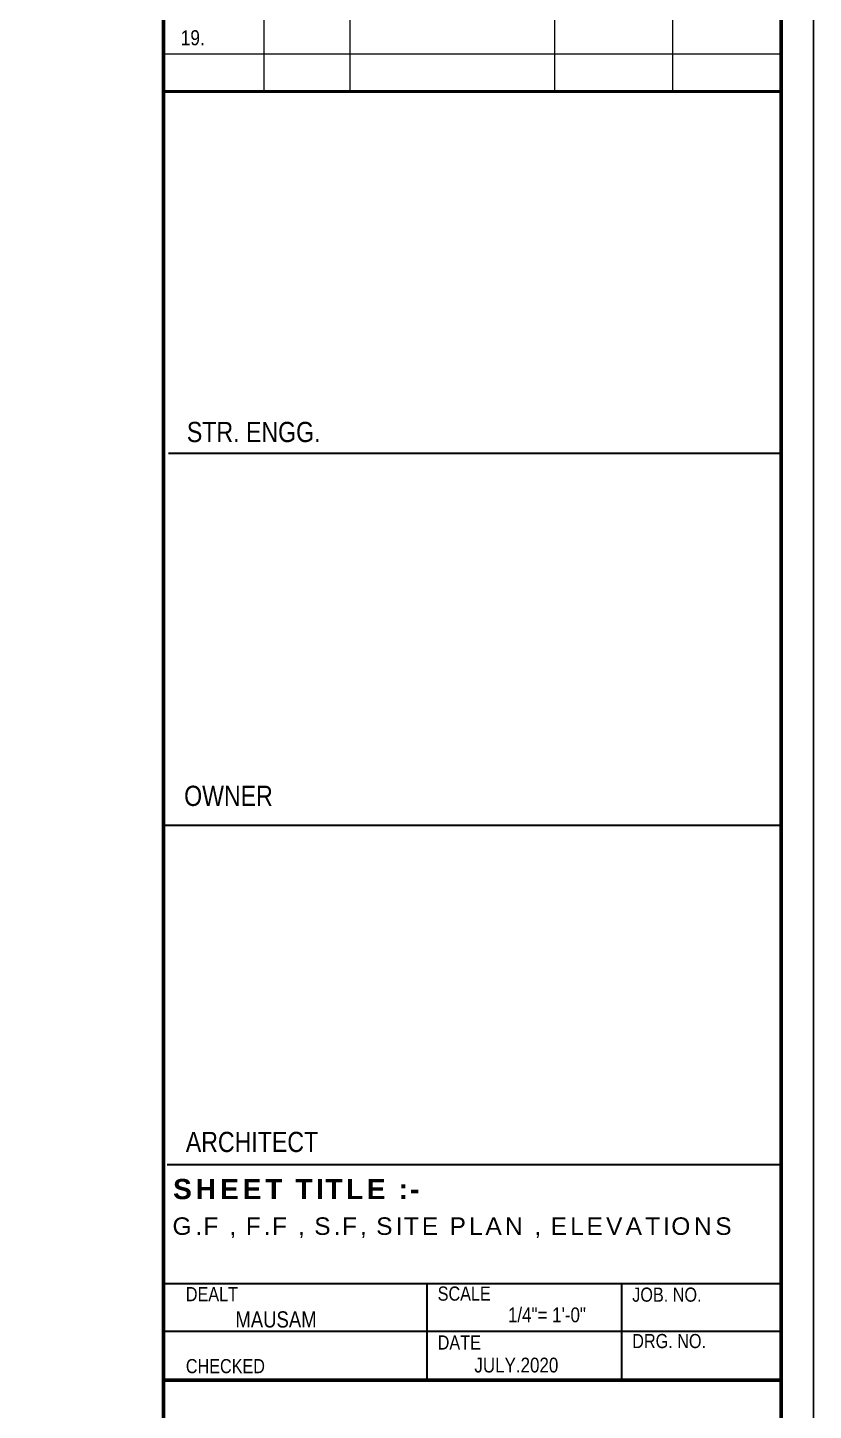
# Model space of a CAD drawing. Header units: feet. Extents: x 12125 to 16886, y -11859 to -10215.
# Drawn here: x 14681 to 14973, y -11391 to -10877 of the extents above; entities that cross this region are included whole.
import ezdxf

# ---------------------------------------------------------------- set-up
doc = ezdxf.new("R2010")
doc.units = ezdxf.units.FT
doc.header["$MEASUREMENT"] = 0
doc.layers.get('0').update_dxf_attribs({"lineweight": 30})
for name, color, linetype, lineweight in [('JOINERY TEXT', 193, 'Continuous', 0), ('TEXT', 7, 'Continuous', 30), ('WALL', 10, 'Continuous', 30)]:
    doc.layers.add(name, color=color, linetype=linetype, lineweight=lineweight)
doc.styles.get("Standard").update_dxf_attribs({"font": 'ARIALN.TTF'})
doc.styles.add('style1', font='swissel.ttf')

msp = doc.modelspace()

# ---------------------------------------------------------------- linework, layer by layer
at = {"color": 3}
msp.add_line((14972.942, -10214.819, -0.904), (14972.942, -11661.078, -0.904), dxfattribs=at)
at = {"color": 3, "elevation": -0.904}
msp.add_lwpolyline([(13212.429, -10214.819), (14972.942, -10214.819), (14972.942, -11661.078), (13212.429, -11661.078)], close=True, dxfattribs=at)
at = {"layer": 'JOINERY TEXT'}
for p, q in [((14768.884, -10603.344, -0.904), (14768.884, -10901.026, -0.904)), ((14800.846, -10603.344, -0.904), (14800.846, -10901.026, -0.904)), ((14920.629, -10603.344, -0.904), (14920.629, -10901.026, -0.904)), ((14876.789, -10733.288, -0.904), (14876.789, -10901.026, -0.904)), ((14731.596, -10887.122, -0.904), (14960.942, -10887.122, -0.904))]:
    msp.add_line(p, q, dxfattribs=at)
at = {"layer": 'WALL', "color": 35, "linetype": 'Continuous', "lineweight": 60}
for p, q in [((14731.596, -11649.078, -0.904), (14731.596, -10227.319, -0.904)), ((14960.942, -10226.819, -0.904), (14960.942, -11649.078, -0.904)), ((14731.596, -11379.794, -0.904), (14960.942, -11379.794, -0.904)), ((14731.596, -11379.794, -0.904), (14960.942, -11379.794, -0.904))]:
    msp.add_line(p, q, dxfattribs=at)
at = {"layer": 'WALL', "color": 35, "linetype": 'Continuous', "lineweight": 50}
msp.add_line((14731.596, -10901.026, -0.904), (14960.942, -10901.026, -0.904), dxfattribs=at)
at = {"layer": 'WALL', "color": 35, "linetype": 'Continuous', "lineweight": 35}
for p, q in [((14733.406, -11035.462, -0.904), (14960.942, -11035.462, -0.904)), ((14732.393, -11173.605, -0.904), (14960.942, -11173.605, -0.904)), ((14733.017, -11299.653, -0.904), (14960.942, -11299.653, -0.904)), ((14731.596, -11343.903, -0.904), (14960.942, -11343.903, -0.904)), ((14829.558, -11379.794, -0.904), (14829.558, -11343.903, -0.904)), ((14901.816, -11379.794, -0.904), (14901.816, -11343.903, -0.904)), ((14731.596, -11361.614, -0.904), (14960.942, -11361.614, -0.904))]:
    msp.add_line(p, q, dxfattribs=at)
at = {"layer": 'WALL', "color": 35, "linetype": 'Continuous', "lineweight": 60, "elevation": -0.904}
msp.add_lwpolyline([(13224.429, -10226.819), (14960.942, -10226.819), (14960.942, -11649.078), (13224.429, -11649.078)], close=True, dxfattribs=at)

# ---------------------------------------------------------------- texts
at = {"layer": 'JOINERY TEXT', "insert": (14738.007, -10878.294, -0.904), "char_height": 5.5941, "width": 105.25164, "attachment_point": 1}
msp.add_mtext('\\A1;19. ', dxfattribs=at)
at = {"layer": 'TEXT', "linetype": 'Continuous', "lineweight": -2, "attachment_point": 1}
for s, insert, char_height, width in [('STR. ENGG.', (14740.275, -11023.812, -0.904), 7.5, 142.08952), ('OWNER', (14739.262, -11158.993, -0.904), 7.5, 142.08952), ('ARCHITECT', (14739.886, -11287.571, -0.904), 7.5, 142.08952), ('{\\fSwis721 LtEx BT|b1|i0|c0|p34;\\T1.2;SHEET TITLE :-}', (14735.141, -11305.072, -0.904), 7.5, 214.07489), ('DEALT', (14739.886, -11345.247, -0.904), 5.25, 34.1884), ('SCALE', (14833.427, -11345.041, -0.904), 5.25, 34.1884), ('JOB. NO.', (14905.685, -11345.43, -0.904), 5.25, 34.1884), ('MAUSAM', (14758.299, -11354.261, -0.904), 6, 82.77212), ('DRG. NO.', (14905.685, -11362.671, -0.904), 5.25, 58.38209), ('DATE', (14833.427, -11363.202, -0.904), 5.25, 34.1884), ('CHECKED', (14739.886, -11371.989, -0.904), 5.25, 38.56783)]:
    msp.add_mtext(s, dxfattribs=dict(at, insert=insert, char_height=char_height, width=width))
at = {"layer": 'TEXT', "linetype": 'Continuous', "lineweight": -2, "insert": (14734.932, -11319.344, -0.904), "char_height": 6.5, "width": 208.4321, "attachment_point": 1, "style": 'style1'}
msp.add_mtext('{\\T1.2;G.F , F.F , S.F, SITE PLAN , ELEVATIONS}', dxfattribs=at)
at = {"layer": 'TEXT', "lineweight": -2, "char_height": 5.5, "attachment_point": 1}
for s, insert, width in [('1/4"= 1\'-0"', (14859.516, -11352.82, -0.904), 63.64834), ('JULY.2020', (14847.058, -11371.475, -0.904), 42.20302)]:
    msp.add_mtext(s, dxfattribs=dict(at, insert=insert, width=width))

doc.saveas('drawing.dxf')
